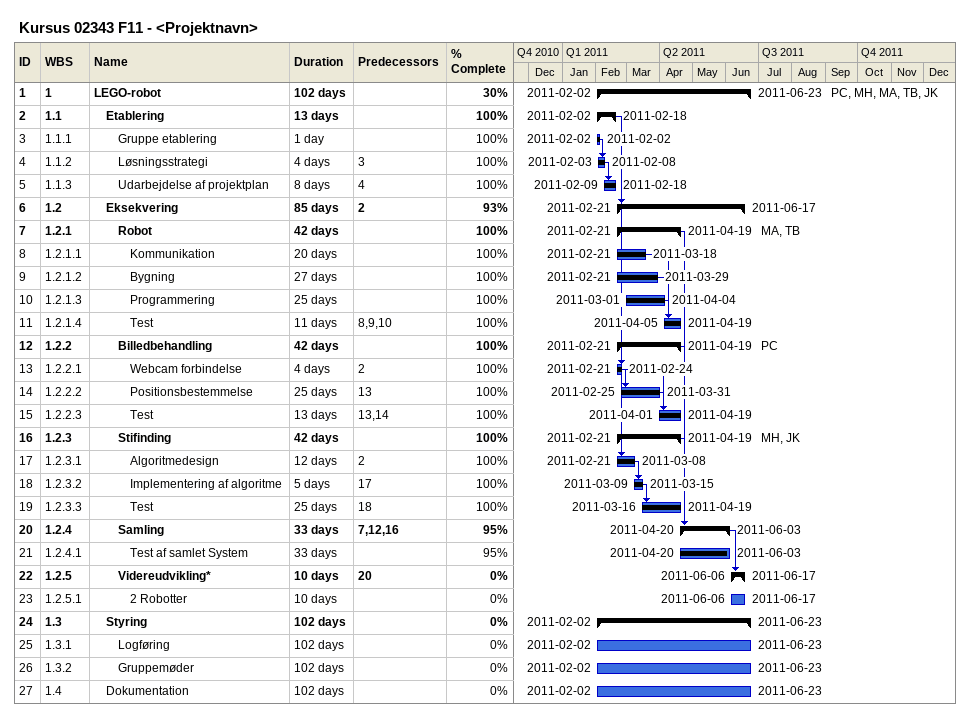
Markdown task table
Kursus 02343 F11 - <Projektnavn>

| ID | WBS | Task | Duration | Start | Finish | Predecessors | Resources | % complete |
|---|---|---|---|---|---|---|---|---|
| 1 | 1 | **LEGO-robot** | 102d | 2011-02-02 | 2011-06-23 |  | PC, MH, MA, TB, JK | 30 |
| 2 | 1.1 | **Etablering** | 13d | 2011-02-02 | 2011-02-18 |  |  | 100 |
| 3 | 1.1.1 | Gruppe etablering | 1d | 2011-02-02 | 2011-02-02 |  |  | 100 |
| 4 | 1.1.2 | Løsningsstrategi | 4d | 2011-02-03 | 2011-02-08 | 3 |  | 100 |
| 5 | 1.1.3 | Udarbejdelse af projektplan | 8d | 2011-02-09 | 2011-02-18 | 4 |  | 100 |
| 6 | 1.2 | **Eksekvering** | 85d | 2011-02-21 | 2011-06-17 | 2 |  | 93 |
| 7 | 1.2.1 | **Robot** | 42d | 2011-02-21 | 2011-04-19 |  | MA, TB | 100 |
| 8 | 1.2.1.1 | Kommunikation | 20d | 2011-02-21 | 2011-03-18 |  |  | 100 |
| 9 | 1.2.1.2 | Bygning | 27d | 2011-02-21 | 2011-03-29 |  |  | 100 |
| 10 | 1.2.1.3 | Programmering | 25d | 2011-03-01 | 2011-04-04 |  |  | 100 |
| 11 | 1.2.1.4 | Test | 11d | 2011-04-05 | 2011-04-19 | 8, 9, 10 |  | 100 |
| 12 | 1.2.2 | **Billedbehandling** | 42d | 2011-02-21 | 2011-04-19 |  | PC | 100 |
| 13 | 1.2.2.1 | Webcam forbindelse | 4d | 2011-02-21 | 2011-02-24 | 2 |  | 100 |
| 14 | 1.2.2.2 | Positionsbestemmelse | 25d | 2011-02-25 | 2011-03-31 | 13 |  | 100 |
| 15 | 1.2.2.3 | Test | 13d | 2011-04-01 | 2011-04-19 | 13, 14 |  | 100 |
| 16 | 1.2.3 | **Stifinding** | 42d | 2011-02-21 | 2011-04-19 |  | MH, JK | 100 |
| 17 | 1.2.3.1 | Algoritmedesign | 12d | 2011-02-21 | 2011-03-08 | 2 |  | 100 |
| 18 | 1.2.3.2 | Implementering af algoritme | 5d | 2011-03-09 | 2011-03-15 | 17 |  | 100 |
| 19 | 1.2.3.3 | Test | 25d | 2011-03-16 | 2011-04-19 | 18 |  | 100 |
| 20 | 1.2.4 | **Samling** | 33d | 2011-04-20 | 2011-06-03 | 7, 12, 16 |  | 95 |
| 21 | 1.2.4.1 | Test af samlet System | 33d | 2011-04-20 | 2011-06-03 |  |  | 95 |
| 22 | 1.2.5 | **Videreudvikling*** | 10d | 2011-06-06 | 2011-06-17 | 20 |  | 0 |
| 23 | 1.2.5.1 | 2 Robotter | 10d | 2011-06-06 | 2011-06-17 |  |  | 0 |
| 24 | 1.3 | **Styring** | 102d | 2011-02-02 | 2011-06-23 |  |  | 0 |
| 25 | 1.3.1 | Logføring | 102d | 2011-02-02 | 2011-06-23 |  |  | 0 |
| 26 | 1.3.2 | Gruppemøder | 102d | 2011-02-02 | 2011-06-23 |  |  | 0 |
| 27 | 1.4 | Dokumentation | 102d | 2011-02-02 | 2011-06-23 |  |  | 0 |
